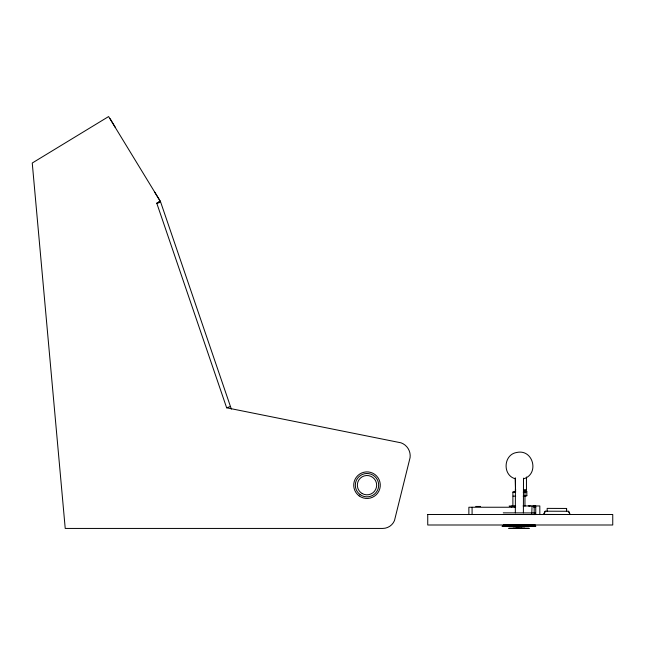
<?xml version="1.0" encoding="UTF-8"?>
<svg xmlns="http://www.w3.org/2000/svg" width="645" height="645" viewBox="0 0 645 645"><rect width="100%" height="100%" fill="white"/><g stroke="black" fill="none" stroke-linecap="round" stroke-linejoin="round"><path stroke-width="0.97" d="M512.888 506.18L512.896 492.087L515.726 491.659M515.565 490.103L515.186 478.001M524.957 506.196L524.966 492.103L526.844 491.708L526.844 495.731L523.224 496.166M523.401 490.135L526.449 490.095L526.449 477.01M531.762 513.549L532.06 505.962M534.181 513.549L534.181 505.954L523.087 505.954M535.737 514.492L535.737 505.954L534.181 505.954M515.339 512.888L515.444 478.106M523.393 512.912L523.498 478.13M547.154 511.211L547.162 508.389L566.641 508.454L566.632 511.267M566.479 511.267L566.487 508.445M545.291 511.211L543.961 514.428M156.791 203.264L160.234 201.167L108.618 116.56L32.25 163.024L65.226 528.44L382.687 528.44A12.763 12.763 0 0 0 394.474 520.579L410.075 457.652A13.803 13.803 0 0 0 400.997 442.817L226.645 407.793L156.791 203.264L160.21 201.184L154.768 192.242M523.659 478.784C539.672 474.091 533.27 448.654 516.71 452.492C503.423 454.483 502.262 475.284 515.242 478.751M156.848 203.417L160.661 202.119L231.345 409.107M226.645 407.793L230.458 406.487M515.186 490.079L515.774 490.063M524.966 492.103L523.224 492.143M529.126 528.344L519.177 528.368M513.081 496.102L515.661 496.174M509.356 526.199L508.695 526.231L517.314 526.344M535.1 524.707L521.684 524.804M523.522 490.119L526.441 490.087M523.522 491.732L524.837 491.7L523.788 491.675M528.779 505.954L529.601 505.962M508.961 526.102L506.398 526.135L509.034 526.167M519.596 528.368L522.128 528.336L520.854 528.279M516.145 526.401L518.282 526.376L512.501 526.368L515.645 526.344M520.692 528.392L524.949 528.336L519.475 528.303M533.568 507.163L535.737 507.163M509.026 526.11L501.995 526.231L535.826 526.247L528.844 526.11M520.515 526.344L529.126 526.255L528.457 526.207M518.225 528.303L515.742 528.328L518.338 528.368M509.131 506.043L515.629 506.043M529.077 505.954L530.343 505.962M533.568 505.962L539.825 505.954L539.825 514.492M475.712 506.446L480.541 506.446M509.735 506.446L515.621 506.446M515.629 507.244L468.867 507.244L468.867 514.492M520.765 524.804L503.568 524.707M519.797 526.409L517.145 526.409M519.443 528.231L508.695 528.328L520.249 528.279M518.362 528.271L529.126 528.336M518.378 528.432L520.515 528.432M518.636 528.303L512.896 528.336L518.822 528.392M503.261 512.856L535.471 512.944M569.954 514.5L568.648 511.275L545.138 511.203L543.517 514.42L570.091 514.5L568.495 511.275M503.253 514.46L535.471 514.557M523.522 491.643L526.844 491.7M515.669 492.143L512.896 492.095M525.062 495.683L526.844 495.723M110.053 118.607L115.431 127.589M514.766 506.043L514.766 507.244M511.55 506.043L511.55 507.244M472.084 507.244L472.084 514.492M427.74 514.492L427.74 524.998L612.75 524.998L612.75 514.492L427.74 514.492M529.255 526.207L534.947 526.215L529.255 526.207M359.192 495.924A13.287 13.287 0 0 0 380.219 486.564A13.287 13.287 0 0 0 361.595 473.035A13.287 13.287 0 0 0 359.192 495.924M360.136 494.618A11.675 11.675 0 0 0 378.615 486.394A11.675 11.675 0 0 0 362.248 474.502A11.675 11.675 0 0 0 360.136 494.618M362.168 493.538A9.667 9.667 0 0 0 376.664 485.169A9.667 9.667 0 0 0 362.168 476.8A9.667 9.667 0 0 0 362.168 493.538"/></g></svg>
